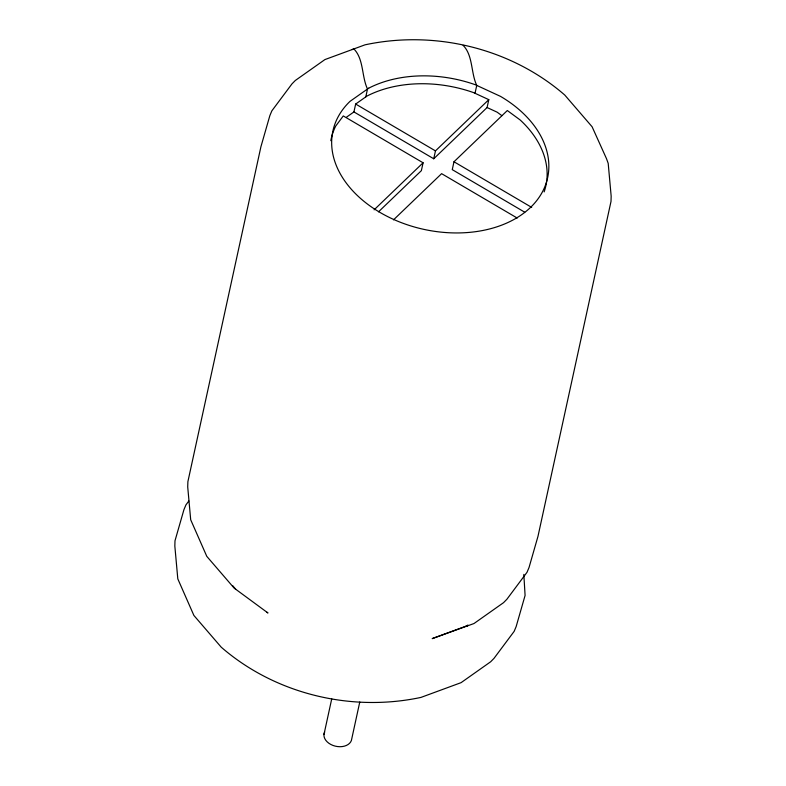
<?xml version="1.0" encoding="UTF-8"?>
<svg xmlns="http://www.w3.org/2000/svg" width="786" height="786" viewBox="0 0 786 786"><rect width="100%" height="100%" fill="white"/><g stroke="black" fill="none" stroke-linecap="round" stroke-linejoin="round"><path stroke-width="1.18" d="M353.936 111.926L355.655 104.047L366.944 96.079A109.883 76.743 12.3 0 1 473.457 92.561L488.804 99.655L487.084 107.535L433.744 158.772L353.936 111.926L346.528 117.153M365.785 96.894L367.504 89.014C361.58 76.635 363.879 59.029 353.877 48.928L352.059 49.577M330.808 140.694A109.883 76.743 12.3 0 1 335.71 126.084L343.276 115.935L423.084 162.79L421.365 170.67L378.518 211.827M433.744 158.772L435.464 150.892L488.804 99.655M323.97 734.468L331.731 698.862M546.899 179.198A109.883 76.743 12.3 0 0 520.194 120.003L507.324 110.531L453.984 161.769L452.264 169.648L524.724 212.191M475.029 93.288L476.748 85.409C470.824 73.039 473.123 55.423 463.121 45.333M359.772 702.016L351.755 738.811A14.089 9.835 12.3 0 1 335.141 746.111A14.089 9.835 12.3 0 1 324.677 732.002M188.827 501.016L185.948 504.877L183.934 509.662L174.993 540.797L174.836 546.044L177.803 578.869L193.896 615.458L221.23 647.183C275.228 694.097 351.263 712.303 420.962 697.408L461.087 682.651L490.641 661.783L493.991 658.383L514.142 631.384L516.147 626.599L525.087 595.454L523.83 574.409M374.116 209.833L423.084 162.79M393.511 219.864L441.604 173.657L517.208 218.046M467.886 625.067L465.892 626.481L467.916 625.46L432.192 638.625L473.968 623.544L503.531 602.675L506.872 599.286L527.023 572.277L529.037 567.492L537.978 536.357L611.007 201.432L611.164 196.186L608.197 163.36L606.507 158.693L592.104 126.772L564.77 95.047C510.772 48.133 434.737 29.927 365.038 44.822L324.913 59.579L295.359 80.447L292.009 83.837L271.858 110.846L269.853 115.63L260.913 146.766L187.883 481.7L187.716 486.947L190.693 519.762L206.787 556.35L234.12 588.075L267.967 612.982L266.945 612.245M487.084 107.535L497.165 112.192L501.851 115.64M355.655 104.047L435.464 150.892M453.984 161.769L531.69 207.386M232.587 585.57L235.672 589.195M546.771 180.367A109.883 76.743 12.3 0 1 544.138 191.902M368.663 88.199L349.966 101.394A109.883 76.743 12.3 0 0 379.903 212.367A109.883 76.743 12.3 0 0 530.54 207.406A109.883 76.743 12.3 0 0 500.594 96.423L475.176 84.682A109.883 76.743 12.3 0 0 368.663 88.199"/></g></svg>
